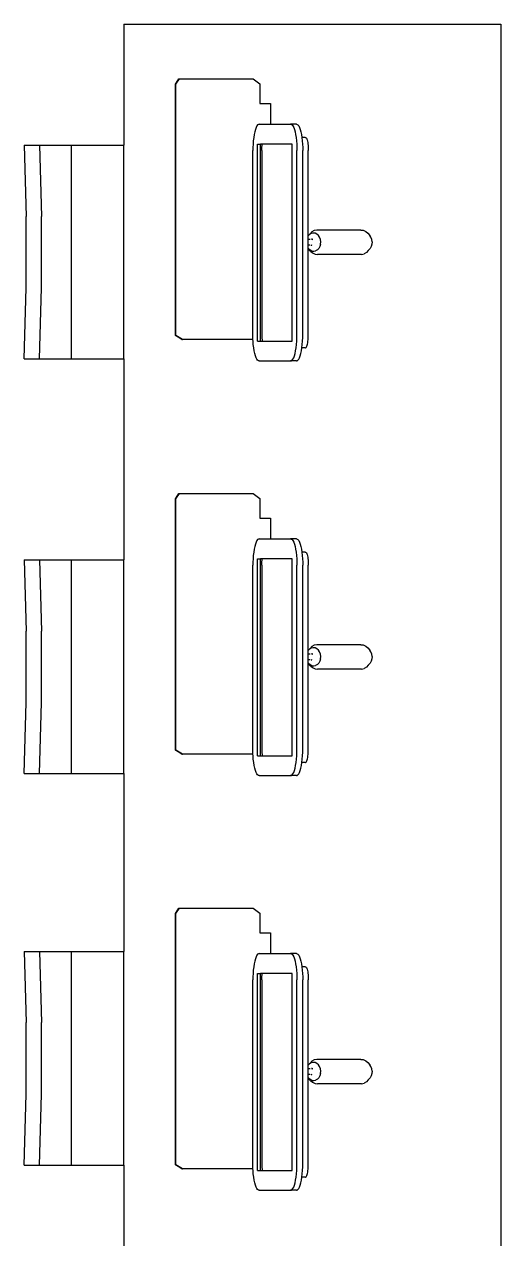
# Model space of a CAD drawing. Header units: inches. Extents: x 1 to 470, y -1 to 318.
# Drawn here: x 158.6 to 189.9, y 157.1 to 236.8 of the extents above; entities that cross this region are included whole.
import ezdxf

# ---------------------------------------------------------------- set-up
doc = ezdxf.new("R2010")
doc.units = ezdxf.units.IN
doc.header["$MEASUREMENT"] = 0

# ---------------------------------------------------------------- blocks, each defined once
blk = doc.blocks.new('computer classroom pl')
for p, q in [((345.123, 437.165), (349.788, 437.052)), ((345.123, 437.165), (345.123, 436.156)), ((349.788, 437.052), (354.484, 437.052)), ((359.148, 437.165), (354.484, 437.052)), ((359.148, 437.165), (359.148, 436.156)), ((370.836, 437.165), (375.5, 437.052)), ((370.836, 437.165), (370.836, 436.156)), ((375.5, 437.052), (380.197, 437.052)), ((384.861, 437.165), (380.197, 437.052)), ((384.861, 437.165), (384.861, 436.156)), ((398.061, 437.165), (402.725, 437.052)), ((398.061, 437.165), (398.061, 436.156)), ((402.725, 437.052), (407.422, 437.052)), ((412.086, 437.165), (407.422, 437.052)), ((412.086, 437.165), (412.086, 436.156)), ((345.123, 436.156), (349.788, 436.043)), ((345.123, 436.156), (345.123, 434.071)), ((359.148, 436.156), (354.484, 436.043)), ((359.148, 436.156), (359.148, 434.071)), ((370.836, 436.156), (375.5, 436.043)), ((370.836, 436.156), (370.836, 434.071)), ((384.861, 436.156), (380.197, 436.043)), ((384.861, 436.156), (384.861, 434.071)), ((398.061, 436.156), (402.725, 436.043)), ((398.061, 436.156), (398.061, 434.071)), ((412.086, 436.156), (407.422, 436.043)), ((412.086, 436.156), (412.086, 434.071)), ((349.788, 436.043), (354.484, 436.043)), ((375.5, 436.043), (380.197, 436.043)), ((402.725, 436.043), (407.422, 436.043)), ((345.123, 434.071), (345.123, 430.626)), ((345.123, 434.071), (359.148, 434.071)), ((359.148, 434.071), (359.148, 430.626)), ((370.836, 434.071), (370.836, 430.626)), ((370.836, 434.071), (384.861, 434.071)), ((384.861, 434.071), (384.861, 430.626)), ((398.061, 434.071), (398.061, 430.626)), ((398.061, 434.071), (412.086, 434.071)), ((412.086, 434.071), (412.086, 430.626)), ((345.123, 430.626), (331.373, 430.626)), ((345.123, 430.626), (359.148, 430.626)), ((370.836, 430.626), (359.148, 430.626)), ((370.836, 430.626), (384.861, 430.626)), ((398.061, 430.626), (384.861, 430.626)), ((398.061, 430.626), (412.086, 430.626)), ((420.033, 430.626), (412.086, 430.626)), ((420.033, 430.626), (420.033, 405.876)), ((344.896, 426.82), (345.156, 427.243)), ((344.896, 426.785), (345.156, 427.211)), ((344.896, 426.82), (344.896, 426.785)), ((344.896, 422.145), (344.896, 426.785)), ((345.156, 427.243), (361.656, 427.243)), ((345.156, 427.243), (345.156, 427.211)), ((345.156, 427.211), (361.656, 427.211)), ((361.656, 427.243), (362.002, 427.011)), ((361.656, 427.211), (362.002, 426.978)), ((362.002, 427.011), (362.002, 426.978)), ((362.002, 426.978), (362.002, 422.14)), ((372.121, 426.82), (372.381, 427.243)), ((372.121, 426.785), (372.381, 427.211)), ((372.121, 426.82), (372.121, 426.785)), ((372.121, 422.145), (372.121, 426.785)), ((372.381, 427.243), (388.881, 427.243)), ((372.381, 427.243), (372.381, 427.211)), ((372.381, 427.211), (388.881, 427.211)), ((388.881, 427.243), (389.227, 427.011)), ((388.881, 427.211), (389.227, 426.978)), ((389.227, 427.011), (389.227, 426.978)), ((389.227, 426.978), (389.227, 422.14)), ((399.346, 426.82), (399.606, 427.243)), ((399.346, 426.785), (399.606, 427.211)), ((399.346, 426.82), (399.346, 426.785)), ((399.346, 422.145), (399.346, 426.785)), ((399.606, 427.243), (416.106, 427.243)), ((399.606, 427.243), (399.606, 427.211)), ((399.606, 427.211), (416.106, 427.211)), ((416.106, 427.243), (416.452, 427.011)), ((416.106, 427.211), (416.452, 426.978)), ((416.452, 427.011), (416.452, 426.978)), ((416.452, 426.978), (416.452, 422.14)), ((343.487, 421.784), (343.525, 421.84)), ((343.525, 421.84), (343.594, 421.893)), ((343.594, 421.893), (343.693, 421.944)), ((343.693, 421.944), (343.821, 421.991)), ((343.821, 421.991), (343.975, 422.033)), ((343.975, 422.033), (344.152, 422.07)), ((344.152, 422.07), (344.348, 422.1)), ((344.348, 422.1), (344.56, 422.124)), ((344.56, 422.124), (344.784, 422.141)), ((344.777, 421.841), (357.723, 421.841)), ((344.777, 421.841), (344.777, 421.65)), ((344.784, 422.141), (344.896, 422.145)), ((344.896, 422.145), (345.015, 422.15)), ((345.015, 422.15), (345.199, 422.151)), ((345.199, 422.151), (357.301, 422.151)), ((357.485, 422.15), (357.301, 422.151)), ((357.717, 422.141), (357.485, 422.15)), ((357.94, 422.124), (357.717, 422.141)), ((357.723, 421.841), (357.723, 421.65)), ((358.152, 422.1), (357.94, 422.124)), ((358.349, 422.07), (358.152, 422.1)), ((358.526, 422.033), (358.349, 422.07)), ((358.679, 421.991), (358.526, 422.033)), ((358.807, 421.944), (358.679, 421.991)), ((358.907, 421.893), (358.807, 421.944)), ((358.976, 421.84), (358.907, 421.893)), ((359.014, 421.784), (358.976, 421.84)), ((362.002, 422.14), (361.675, 421.699)), ((370.712, 421.784), (370.75, 421.84)), ((370.75, 421.84), (370.819, 421.893)), ((370.819, 421.893), (370.918, 421.944)), ((370.918, 421.944), (371.046, 421.991)), ((371.046, 421.991), (371.2, 422.033)), ((371.2, 422.033), (371.377, 422.07)), ((371.377, 422.07), (371.573, 422.1)), ((371.573, 422.1), (371.785, 422.124)), ((371.785, 422.124), (372.009, 422.141)), ((372.002, 421.841), (384.948, 421.841)), ((372.002, 421.841), (372.002, 421.65)), ((372.009, 422.141), (372.121, 422.145)), ((372.121, 422.145), (372.24, 422.15)), ((372.24, 422.15), (372.424, 422.151)), ((372.424, 422.151), (384.526, 422.151)), ((384.71, 422.15), (384.526, 422.151)), ((384.942, 422.141), (384.71, 422.15)), ((385.165, 422.124), (384.942, 422.141)), ((384.948, 421.841), (384.948, 421.65)), ((385.377, 422.1), (385.165, 422.124)), ((385.574, 422.07), (385.377, 422.1)), ((385.751, 422.033), (385.574, 422.07)), ((385.904, 421.991), (385.751, 422.033)), ((386.032, 421.944), (385.904, 421.991)), ((386.132, 421.893), (386.032, 421.944)), ((386.201, 421.84), (386.132, 421.893)), ((386.239, 421.784), (386.201, 421.84)), ((389.227, 422.14), (388.9, 421.699)), ((397.937, 421.784), (397.975, 421.84)), ((397.975, 421.84), (398.044, 421.893)), ((398.044, 421.893), (398.143, 421.944)), ((398.143, 421.944), (398.271, 421.991)), ((398.271, 421.991), (398.425, 422.033)), ((398.425, 422.033), (398.602, 422.07)), ((398.602, 422.07), (398.798, 422.1)), ((398.798, 422.1), (399.01, 422.124)), ((399.01, 422.124), (399.234, 422.141)), ((399.227, 421.841), (412.173, 421.841)), ((399.227, 421.841), (399.227, 421.65)), ((399.234, 422.141), (399.346, 422.145)), ((399.346, 422.145), (399.465, 422.15)), ((399.465, 422.15), (399.649, 422.151)), ((399.649, 422.151), (411.751, 422.151)), ((411.935, 422.15), (411.751, 422.151)), ((412.167, 422.141), (411.935, 422.15)), ((412.39, 422.124), (412.167, 422.141)), ((412.173, 421.841), (412.173, 421.65)), ((412.602, 422.1), (412.39, 422.124)), ((412.799, 422.07), (412.602, 422.1)), ((412.976, 422.033), (412.799, 422.07)), ((413.129, 421.991), (412.976, 422.033)), ((413.257, 421.944), (413.129, 421.991)), ((413.357, 421.893), (413.257, 421.944)), ((413.426, 421.84), (413.357, 421.893)), ((413.464, 421.784), (413.426, 421.84)), ((416.452, 422.14), (416.125, 421.699)), ((343.483, 421.74), (343.487, 421.784)), ((343.483, 421.74), (343.483, 419.673)), ((344.777, 421.65), (357.723, 421.65)), ((344.777, 421.65), (344.777, 421.537)), ((344.872, 421.548), (344.777, 421.537)), ((344.777, 421.537), (344.777, 419.572)), ((344.982, 421.556), (344.872, 421.548)), ((345.095, 421.56), (344.982, 421.556)), ((345.209, 421.561), (345.095, 421.56)), ((357.292, 421.561), (345.209, 421.561)), ((357.292, 421.561), (357.406, 421.56)), ((357.406, 421.56), (357.519, 421.556)), ((357.519, 421.556), (357.628, 421.548)), ((357.628, 421.548), (357.723, 421.537)), ((357.723, 421.537), (357.723, 421.65)), ((357.723, 419.572), (357.723, 421.537)), ((359.018, 421.74), (359.014, 421.784)), ((359.018, 421.74), (359.018, 421)), ((360.375, 421), (359.018, 421)), ((359.018, 421), (359.018, 419.673)), ((361.675, 421.699), (360.375, 421.699)), ((360.375, 421.699), (360.375, 421)), ((370.708, 421.74), (370.712, 421.784)), ((370.708, 421.74), (370.708, 419.673)), ((372.002, 421.65), (384.948, 421.65)), ((372.002, 421.65), (372.002, 421.537)), ((372.097, 421.548), (372.002, 421.537)), ((372.002, 421.537), (372.002, 419.572)), ((372.207, 421.556), (372.097, 421.548)), ((372.32, 421.56), (372.207, 421.556)), ((372.434, 421.561), (372.32, 421.56)), ((384.517, 421.561), (372.434, 421.561)), ((384.517, 421.561), (384.631, 421.56)), ((384.631, 421.56), (384.744, 421.556)), ((384.744, 421.556), (384.853, 421.548)), ((384.853, 421.548), (384.948, 421.537)), ((384.948, 421.537), (384.948, 421.65)), ((384.948, 419.572), (384.948, 421.537)), ((386.243, 421.74), (386.239, 421.784)), ((386.243, 421.74), (386.243, 421)), ((387.6, 421), (386.243, 421)), ((386.243, 421), (386.243, 419.673)), ((388.9, 421.699), (387.6, 421.699)), ((387.6, 421.699), (387.6, 421)), ((397.933, 421.74), (397.937, 421.784)), ((397.933, 421.74), (397.933, 419.673)), ((399.227, 421.65), (412.173, 421.65)), ((399.227, 421.65), (399.227, 421.537)), ((399.322, 421.548), (399.227, 421.537)), ((399.227, 421.537), (399.227, 419.572)), ((399.432, 421.556), (399.322, 421.548)), ((399.545, 421.56), (399.432, 421.556)), ((399.659, 421.561), (399.545, 421.56)), ((411.742, 421.561), (399.659, 421.561)), ((411.742, 421.561), (411.856, 421.56)), ((411.856, 421.56), (411.969, 421.556)), ((411.969, 421.556), (412.078, 421.548)), ((412.078, 421.548), (412.173, 421.537)), ((412.173, 421.537), (412.173, 421.65)), ((412.173, 419.572), (412.173, 421.537)), ((413.468, 421.74), (413.464, 421.784)), ((413.468, 421.74), (413.468, 421)), ((414.825, 421), (413.468, 421)), ((413.468, 421), (413.468, 419.673)), ((416.125, 421.699), (414.825, 421.699)), ((414.825, 421.699), (414.825, 421)), ((343.483, 419.673), (343.487, 419.629)), ((343.483, 419.29), (343.483, 419.673)), ((343.487, 419.629), (343.525, 419.574)), ((343.525, 419.574), (343.594, 419.52)), ((343.594, 419.52), (343.693, 419.47)), ((343.693, 419.47), (343.821, 419.423)), ((343.821, 419.423), (343.975, 419.38)), ((344.777, 419.572), (357.723, 419.572)), ((358.679, 419.423), (358.526, 419.38)), ((358.807, 419.47), (358.679, 419.423)), ((358.907, 419.52), (358.807, 419.47)), ((358.976, 419.574), (358.907, 419.52)), ((359.014, 419.629), (358.976, 419.574)), ((359.018, 419.673), (359.014, 419.629)), ((359.018, 419.29), (359.018, 419.673)), ((370.708, 419.673), (370.712, 419.629)), ((370.708, 419.29), (370.708, 419.673)), ((370.712, 419.629), (370.75, 419.574)), ((370.75, 419.574), (370.819, 419.52)), ((370.819, 419.52), (370.918, 419.47)), ((370.918, 419.47), (371.046, 419.423)), ((371.046, 419.423), (371.2, 419.38)), ((372.002, 419.572), (384.948, 419.572)), ((385.904, 419.423), (385.751, 419.38)), ((386.032, 419.47), (385.904, 419.423)), ((386.132, 419.52), (386.032, 419.47)), ((386.201, 419.574), (386.132, 419.52)), ((386.239, 419.629), (386.201, 419.574)), ((386.243, 419.673), (386.239, 419.629)), ((386.243, 419.29), (386.243, 419.673)), ((397.933, 419.673), (397.937, 419.629)), ((397.933, 419.29), (397.933, 419.673)), ((397.937, 419.629), (397.975, 419.574)), ((397.975, 419.574), (398.044, 419.52)), ((398.044, 419.52), (398.143, 419.47)), ((398.143, 419.47), (398.271, 419.423)), ((398.271, 419.423), (398.425, 419.38)), ((399.227, 419.572), (412.173, 419.572)), ((413.129, 419.423), (412.976, 419.38)), ((413.257, 419.47), (413.129, 419.423)), ((413.357, 419.52), (413.257, 419.47)), ((413.426, 419.574), (413.357, 419.52)), ((413.464, 419.629), (413.426, 419.574)), ((413.468, 419.673), (413.464, 419.629)), ((413.468, 419.29), (413.468, 419.673)), ((343.483, 419.29), (343.487, 419.246)), ((343.487, 419.246), (343.525, 419.19)), ((343.525, 419.19), (343.594, 419.137)), ((343.594, 419.137), (343.693, 419.086)), ((343.693, 419.086), (343.821, 419.039)), ((343.821, 419.039), (343.975, 418.997)), ((343.975, 419.38), (344.152, 419.344)), ((343.975, 418.997), (344.152, 418.96)), ((344.152, 419.344), (344.348, 419.313)), ((344.152, 418.96), (344.346, 418.93)), ((344.346, 418.717), (344.346, 418.93)), ((344.346, 418.93), (344.348, 418.93)), ((344.346, 418.717), (344.349, 418.69)), ((344.348, 419.313), (344.56, 419.289)), ((344.348, 418.93), (344.56, 418.906)), ((344.349, 418.69), (344.367, 418.663)), ((344.367, 418.663), (344.401, 418.637)), ((344.401, 418.637), (344.449, 418.612)), ((344.449, 418.612), (344.512, 418.589)), ((344.56, 419.289), (344.784, 419.273)), ((344.56, 418.906), (344.784, 418.889)), ((344.784, 419.273), (345.015, 419.264)), ((344.784, 418.889), (345.015, 418.881)), ((345.015, 419.264), (345.199, 419.263)), ((345.015, 418.881), (345.199, 418.88)), ((345.199, 419.263), (357.301, 419.263)), ((345.199, 418.88), (357.301, 418.88)), ((357.485, 419.264), (357.301, 419.263)), ((357.485, 418.881), (357.301, 418.88)), ((357.717, 419.273), (357.485, 419.264)), ((357.717, 418.889), (357.485, 418.881)), ((357.94, 419.289), (357.717, 419.273)), ((357.94, 418.906), (357.717, 418.889)), ((358.152, 419.313), (357.94, 419.289)), ((358.152, 418.93), (357.94, 418.906)), ((358.051, 418.612), (357.989, 418.589)), ((358.1, 418.637), (358.051, 418.612)), ((358.134, 418.663), (358.1, 418.637)), ((358.152, 418.69), (358.134, 418.663)), ((358.349, 419.344), (358.152, 419.313)), ((358.155, 418.93), (358.152, 418.93)), ((358.155, 418.717), (358.152, 418.69)), ((358.349, 418.96), (358.155, 418.93)), ((358.155, 418.717), (358.155, 418.93)), ((358.526, 419.38), (358.349, 419.344)), ((358.526, 418.997), (358.349, 418.96)), ((358.679, 419.039), (358.526, 418.997)), ((358.807, 419.086), (358.679, 419.039)), ((358.907, 419.137), (358.807, 419.086)), ((358.976, 419.19), (358.907, 419.137)), ((359.014, 419.246), (358.976, 419.19)), ((359.018, 419.29), (359.014, 419.246)), ((370.708, 419.29), (370.712, 419.246)), ((370.712, 419.246), (370.75, 419.19)), ((370.75, 419.19), (370.819, 419.137)), ((370.819, 419.137), (370.918, 419.086)), ((370.918, 419.086), (371.046, 419.039)), ((371.046, 419.039), (371.2, 418.997)), ((371.2, 419.38), (371.377, 419.344)), ((371.2, 418.997), (371.377, 418.96)), ((371.377, 419.344), (371.573, 419.313)), ((371.377, 418.96), (371.571, 418.93)), ((371.571, 418.717), (371.571, 418.93)), ((371.571, 418.93), (371.573, 418.93)), ((371.571, 418.717), (371.574, 418.69)), ((371.573, 419.313), (371.785, 419.289)), ((371.573, 418.93), (371.785, 418.906)), ((371.574, 418.69), (371.592, 418.663)), ((371.592, 418.663), (371.626, 418.637)), ((371.626, 418.637), (371.674, 418.612)), ((371.674, 418.612), (371.737, 418.589)), ((371.785, 419.289), (372.009, 419.273)), ((371.785, 418.906), (372.009, 418.889)), ((372.009, 419.273), (372.24, 419.264)), ((372.009, 418.889), (372.24, 418.881)), ((372.24, 419.264), (372.424, 419.263)), ((372.24, 418.881), (372.424, 418.88)), ((372.424, 419.263), (384.526, 419.263)), ((372.424, 418.88), (384.526, 418.88)), ((384.71, 419.264), (384.526, 419.263)), ((384.71, 418.881), (384.526, 418.88)), ((384.942, 419.273), (384.71, 419.264)), ((384.942, 418.889), (384.71, 418.881)), ((385.165, 419.289), (384.942, 419.273)), ((385.165, 418.906), (384.942, 418.889)), ((385.377, 419.313), (385.165, 419.289)), ((385.377, 418.93), (385.165, 418.906)), ((385.276, 418.612), (385.214, 418.589)), ((385.325, 418.637), (385.276, 418.612)), ((385.359, 418.663), (385.325, 418.637)), ((385.377, 418.69), (385.359, 418.663)), ((385.574, 419.344), (385.377, 419.313)), ((385.38, 418.93), (385.377, 418.93)), ((385.38, 418.717), (385.377, 418.69)), ((385.574, 418.96), (385.38, 418.93)), ((385.38, 418.717), (385.38, 418.93)), ((385.751, 419.38), (385.574, 419.344)), ((385.751, 418.997), (385.574, 418.96)), ((385.904, 419.039), (385.751, 418.997)), ((386.032, 419.086), (385.904, 419.039)), ((386.132, 419.137), (386.032, 419.086)), ((386.201, 419.19), (386.132, 419.137)), ((386.239, 419.246), (386.201, 419.19)), ((386.243, 419.29), (386.239, 419.246)), ((397.933, 419.29), (397.937, 419.246)), ((397.937, 419.246), (397.975, 419.19)), ((397.975, 419.19), (398.044, 419.137)), ((398.044, 419.137), (398.143, 419.086)), ((398.143, 419.086), (398.271, 419.039)), ((398.271, 419.039), (398.425, 418.997)), ((398.425, 419.38), (398.602, 419.344)), ((398.425, 418.997), (398.602, 418.96)), ((398.602, 419.344), (398.798, 419.313)), ((398.602, 418.96), (398.796, 418.93)), ((398.796, 418.717), (398.796, 418.93)), ((398.796, 418.93), (398.798, 418.93)), ((398.796, 418.717), (398.799, 418.69)), ((398.798, 419.313), (399.01, 419.289)), ((398.798, 418.93), (399.01, 418.906)), ((398.799, 418.69), (398.817, 418.663)), ((398.817, 418.663), (398.851, 418.637)), ((398.851, 418.637), (398.899, 418.612)), ((398.899, 418.612), (398.962, 418.589)), ((399.01, 419.289), (399.234, 419.273)), ((399.01, 418.906), (399.234, 418.889)), ((399.234, 419.273), (399.465, 419.264)), ((399.234, 418.889), (399.465, 418.881)), ((399.465, 419.264), (399.649, 419.263)), ((399.465, 418.881), (399.649, 418.88)), ((399.649, 419.263), (411.751, 419.263)), ((399.649, 418.88), (411.751, 418.88)), ((411.935, 419.264), (411.751, 419.263)), ((411.935, 418.881), (411.751, 418.88)), ((412.167, 419.273), (411.935, 419.264)), ((412.167, 418.889), (411.935, 418.881)), ((412.39, 419.289), (412.167, 419.273)), ((412.39, 418.906), (412.167, 418.889)), ((412.602, 419.313), (412.39, 419.289)), ((412.602, 418.93), (412.39, 418.906)), ((412.501, 418.612), (412.439, 418.589)), ((412.55, 418.637), (412.501, 418.612)), ((412.584, 418.663), (412.55, 418.637)), ((412.602, 418.69), (412.584, 418.663)), ((412.799, 419.344), (412.602, 419.313)), ((412.605, 418.93), (412.602, 418.93)), ((412.605, 418.717), (412.602, 418.69)), ((412.799, 418.96), (412.605, 418.93)), ((412.605, 418.717), (412.605, 418.93)), ((412.976, 419.38), (412.799, 419.344)), ((412.976, 418.997), (412.799, 418.96)), ((413.129, 419.039), (412.976, 418.997)), ((413.257, 419.086), (413.129, 419.039)), ((413.357, 419.137), (413.257, 419.086)), ((413.426, 419.19), (413.357, 419.137)), ((413.464, 419.246), (413.426, 419.19)), ((413.468, 419.29), (413.464, 419.246)), ((344.512, 418.589), (344.587, 418.568)), ((344.587, 418.568), (344.673, 418.55)), ((344.673, 418.55), (344.769, 418.535)), ((344.769, 418.535), (344.872, 418.524)), ((344.872, 418.524), (344.982, 418.516)), ((344.982, 418.516), (345.095, 418.511)), ((345.095, 418.511), (345.209, 418.511)), ((345.209, 418.511), (348.211, 418.511)), ((348.211, 418.511), (350.859, 418.511)), ((350.496, 418.072), (350.477, 417.906)), ((350.477, 415.017), (350.477, 417.906)), ((350.568, 418.228), (350.496, 418.072)), ((350.689, 418.365), (350.568, 418.228)), ((350.693, 418.277), (350.678, 418.153)), ((350.678, 418.153), (350.705, 418.03)), ((350.689, 418.365), (350.837, 418.496)), ((350.693, 418.277), (350.747, 418.394)), ((350.77, 417.917), (350.705, 418.03)), ((350.747, 418.394), (350.837, 418.496)), ((350.87, 417.821), (350.77, 417.917)), ((350.859, 418.511), (350.837, 418.496)), ((350.859, 418.511), (351.077, 418.511)), ((350.998, 417.749), (350.87, 417.821)), ((351.077, 418.423), (351.077, 418.511)), ((351.077, 418.511), (351.474, 418.511)), ((351.101, 418.355), (351.082, 418.286)), ((351.086, 418.327), (351.082, 418.286)), ((351.101, 418.355), (351.086, 418.327)), ((351.1, 418.356), (351.101, 418.355)), ((351.471, 418.298), (351.449, 418.22)), ((351.449, 418.22), (351.466, 418.258)), ((351.466, 418.258), (351.471, 418.298)), ((351.474, 418.511), (351.474, 418.392)), ((351.474, 418.511), (351.695, 418.511)), ((351.596, 417.768), (351.716, 417.848)), ((351.782, 418.427), (351.695, 418.511)), ((351.695, 418.511), (351.819, 418.401)), ((351.695, 418.511), (354.384, 418.511)), ((351.716, 417.848), (351.806, 417.95)), ((351.847, 418.314), (351.782, 418.427)), ((351.806, 417.95), (351.86, 418.067)), ((351.953, 418.272), (351.819, 418.401)), ((351.874, 418.191), (351.847, 418.314)), ((351.86, 418.067), (351.874, 418.191)), ((352.04, 418.121), (351.953, 418.272)), ((352.076, 417.957), (352.04, 418.121)), ((352.076, 415.068), (352.076, 417.957)), ((354.384, 418.511), (357.292, 418.511)), ((357.406, 418.511), (357.292, 418.511)), ((357.519, 418.516), (357.406, 418.511)), ((357.628, 418.524), (357.519, 418.516)), ((357.732, 418.535), (357.628, 418.524)), ((357.828, 418.55), (357.732, 418.535)), ((357.914, 418.568), (357.828, 418.55)), ((357.989, 418.589), (357.914, 418.568)), ((371.737, 418.589), (371.812, 418.568)), ((371.812, 418.568), (371.898, 418.55)), ((371.898, 418.55), (371.994, 418.535)), ((371.994, 418.535), (372.097, 418.524)), ((372.097, 418.524), (372.207, 418.516)), ((372.207, 418.516), (372.32, 418.511)), ((372.32, 418.511), (372.434, 418.511)), ((372.434, 418.511), (375.436, 418.511)), ((375.436, 418.511), (378.084, 418.511)), ((377.721, 418.072), (377.702, 417.906)), ((377.702, 415.017), (377.702, 417.906)), ((377.793, 418.228), (377.721, 418.072)), ((377.914, 418.365), (377.793, 418.228)), ((377.918, 418.277), (377.903, 418.153)), ((377.903, 418.153), (377.93, 418.03)), ((377.914, 418.365), (378.062, 418.496)), ((377.918, 418.277), (377.972, 418.394)), ((377.995, 417.917), (377.93, 418.03)), ((377.972, 418.394), (378.062, 418.496)), ((378.095, 417.821), (377.995, 417.917)), ((378.084, 418.511), (378.062, 418.496)), ((378.084, 418.511), (378.302, 418.511)), ((378.223, 417.749), (378.095, 417.821)), ((378.302, 418.423), (378.302, 418.511)), ((378.302, 418.511), (378.699, 418.511)), ((378.326, 418.355), (378.307, 418.286)), ((378.311, 418.327), (378.307, 418.286)), ((378.326, 418.355), (378.311, 418.327)), ((378.325, 418.356), (378.326, 418.355)), ((378.696, 418.298), (378.674, 418.22)), ((378.674, 418.22), (378.691, 418.258)), ((378.691, 418.258), (378.696, 418.298)), ((378.699, 418.511), (378.699, 418.392)), ((378.699, 418.511), (378.92, 418.511)), ((378.821, 417.768), (378.941, 417.848)), ((379.007, 418.427), (378.92, 418.511)), ((378.92, 418.511), (379.044, 418.401)), ((378.92, 418.511), (381.609, 418.511)), ((378.941, 417.848), (379.031, 417.95)), ((379.072, 418.314), (379.007, 418.427)), ((379.031, 417.95), (379.085, 418.067)), ((379.178, 418.272), (379.044, 418.401)), ((379.099, 418.191), (379.072, 418.314)), ((379.085, 418.067), (379.099, 418.191)), ((379.265, 418.121), (379.178, 418.272)), ((379.301, 417.957), (379.265, 418.121)), ((379.301, 415.068), (379.301, 417.957)), ((381.609, 418.511), (384.517, 418.511)), ((384.631, 418.511), (384.517, 418.511)), ((384.744, 418.516), (384.631, 418.511)), ((384.853, 418.524), (384.744, 418.516)), ((384.957, 418.535), (384.853, 418.524)), ((385.053, 418.55), (384.957, 418.535)), ((385.139, 418.568), (385.053, 418.55)), ((385.214, 418.589), (385.139, 418.568)), ((398.962, 418.589), (399.037, 418.568)), ((399.037, 418.568), (399.123, 418.55)), ((399.123, 418.55), (399.219, 418.535)), ((399.219, 418.535), (399.322, 418.524)), ((399.322, 418.524), (399.432, 418.516)), ((399.432, 418.516), (399.545, 418.511)), ((399.545, 418.511), (399.659, 418.511)), ((399.659, 418.511), (405.309, 418.511)), ((404.946, 418.072), (404.927, 417.906)), ((404.927, 415.017), (404.927, 417.906)), ((405.018, 418.228), (404.946, 418.072)), ((405.139, 418.365), (405.018, 418.228)), ((405.143, 418.277), (405.128, 418.153)), ((405.128, 418.153), (405.155, 418.03)), ((405.139, 418.365), (405.287, 418.496)), ((405.143, 418.277), (405.197, 418.394)), ((405.22, 417.917), (405.155, 418.03)), ((405.197, 418.394), (405.287, 418.496)), ((405.32, 417.821), (405.22, 417.917)), ((405.309, 418.511), (405.287, 418.496)), ((405.309, 418.511), (405.527, 418.511)), ((405.448, 417.749), (405.32, 417.821)), ((405.527, 418.423), (405.527, 418.511)), ((405.527, 418.511), (405.924, 418.511)), ((405.551, 418.355), (405.532, 418.286)), ((405.536, 418.327), (405.532, 418.286)), ((405.551, 418.355), (405.536, 418.327)), ((405.55, 418.356), (405.551, 418.355)), ((405.921, 418.298), (405.899, 418.22)), ((405.899, 418.22), (405.916, 418.258)), ((405.916, 418.258), (405.921, 418.298)), ((405.924, 418.511), (405.924, 418.392)), ((405.924, 418.511), (406.145, 418.511)), ((406.046, 417.768), (406.166, 417.848)), ((406.232, 418.427), (406.145, 418.511)), ((406.145, 418.511), (406.269, 418.401)), ((406.145, 418.511), (411.742, 418.511)), ((406.166, 417.848), (406.256, 417.95)), ((406.297, 418.314), (406.232, 418.427)), ((406.256, 417.95), (406.31, 418.067)), ((406.403, 418.272), (406.269, 418.401)), ((406.324, 418.191), (406.297, 418.314)), ((406.31, 418.067), (406.324, 418.191)), ((406.49, 418.121), (406.403, 418.272)), ((406.526, 417.957), (406.49, 418.121)), ((406.526, 415.068), (406.526, 417.957)), ((411.856, 418.511), (411.742, 418.511)), ((411.969, 418.516), (411.856, 418.511)), ((412.078, 418.524), (411.969, 418.516)), ((412.182, 418.535), (412.078, 418.524)), ((412.278, 418.55), (412.182, 418.535)), ((412.364, 418.568), (412.278, 418.55)), ((412.439, 418.589), (412.364, 418.568)), ((351.144, 417.706), (350.998, 417.749)), ((351.144, 417.706), (351.3, 417.694)), ((351.3, 417.694), (351.454, 417.716)), ((351.454, 417.716), (351.596, 417.768)), ((378.369, 417.706), (378.223, 417.749)), ((378.369, 417.706), (378.525, 417.694)), ((378.525, 417.694), (378.679, 417.716)), ((378.679, 417.716), (378.821, 417.768)), ((405.594, 417.706), (405.448, 417.749)), ((405.594, 417.706), (405.75, 417.694)), ((405.75, 417.694), (405.904, 417.716)), ((405.904, 417.716), (406.046, 417.768)), ((350.477, 415.017), (350.512, 414.853)), ((350.6, 414.701), (350.512, 414.853)), ((350.733, 414.573), (350.6, 414.701)), ((351.984, 414.745), (351.864, 414.609)), ((352.057, 414.902), (351.984, 414.745)), ((352.076, 415.068), (352.057, 414.902)), ((377.702, 415.017), (377.737, 414.853)), ((377.825, 414.701), (377.737, 414.853)), ((377.958, 414.573), (377.825, 414.701)), ((379.209, 414.745), (379.089, 414.609)), ((379.282, 414.902), (379.209, 414.745)), ((379.301, 415.068), (379.282, 414.902)), ((404.927, 415.017), (404.962, 414.853)), ((405.05, 414.701), (404.962, 414.853)), ((405.183, 414.573), (405.05, 414.701)), ((406.434, 414.745), (406.314, 414.609)), ((406.507, 414.902), (406.434, 414.745)), ((406.526, 415.068), (406.507, 414.902)), ((350.733, 414.573), (350.87, 414.451)), ((350.998, 414.379), (350.87, 414.451)), ((351.144, 414.336), (350.998, 414.379)), ((351.3, 414.324), (351.144, 414.336)), ((351.3, 414.324), (351.454, 414.346)), ((351.454, 414.346), (351.596, 414.398)), ((351.596, 414.398), (351.716, 414.478)), ((351.864, 414.609), (351.716, 414.478)), ((377.958, 414.573), (378.095, 414.451)), ((378.223, 414.379), (378.095, 414.451)), ((378.369, 414.336), (378.223, 414.379)), ((378.525, 414.324), (378.369, 414.336)), ((378.525, 414.324), (378.679, 414.346)), ((378.679, 414.346), (378.821, 414.398)), ((378.821, 414.398), (378.941, 414.478)), ((379.089, 414.609), (378.941, 414.478)), ((405.183, 414.573), (405.32, 414.451)), ((405.448, 414.379), (405.32, 414.451)), ((405.594, 414.336), (405.448, 414.379)), ((405.75, 414.324), (405.594, 414.336)), ((405.75, 414.324), (405.904, 414.346)), ((405.904, 414.346), (406.046, 414.398)), ((406.046, 414.398), (406.166, 414.478)), ((406.314, 414.609), (406.166, 414.478)), ((420.033, 405.876), (258.746, 405.876))]:
    blk.add_line(p, q)

msp = doc.modelspace()

# ---------------------------------------------------------------- block references
at = {"rotation": 90.00000000000001}
msp.add_blockref('computer classroom pl', (595.786, -183.226), dxfattribs=at)

doc.saveas('drawing.dxf')
